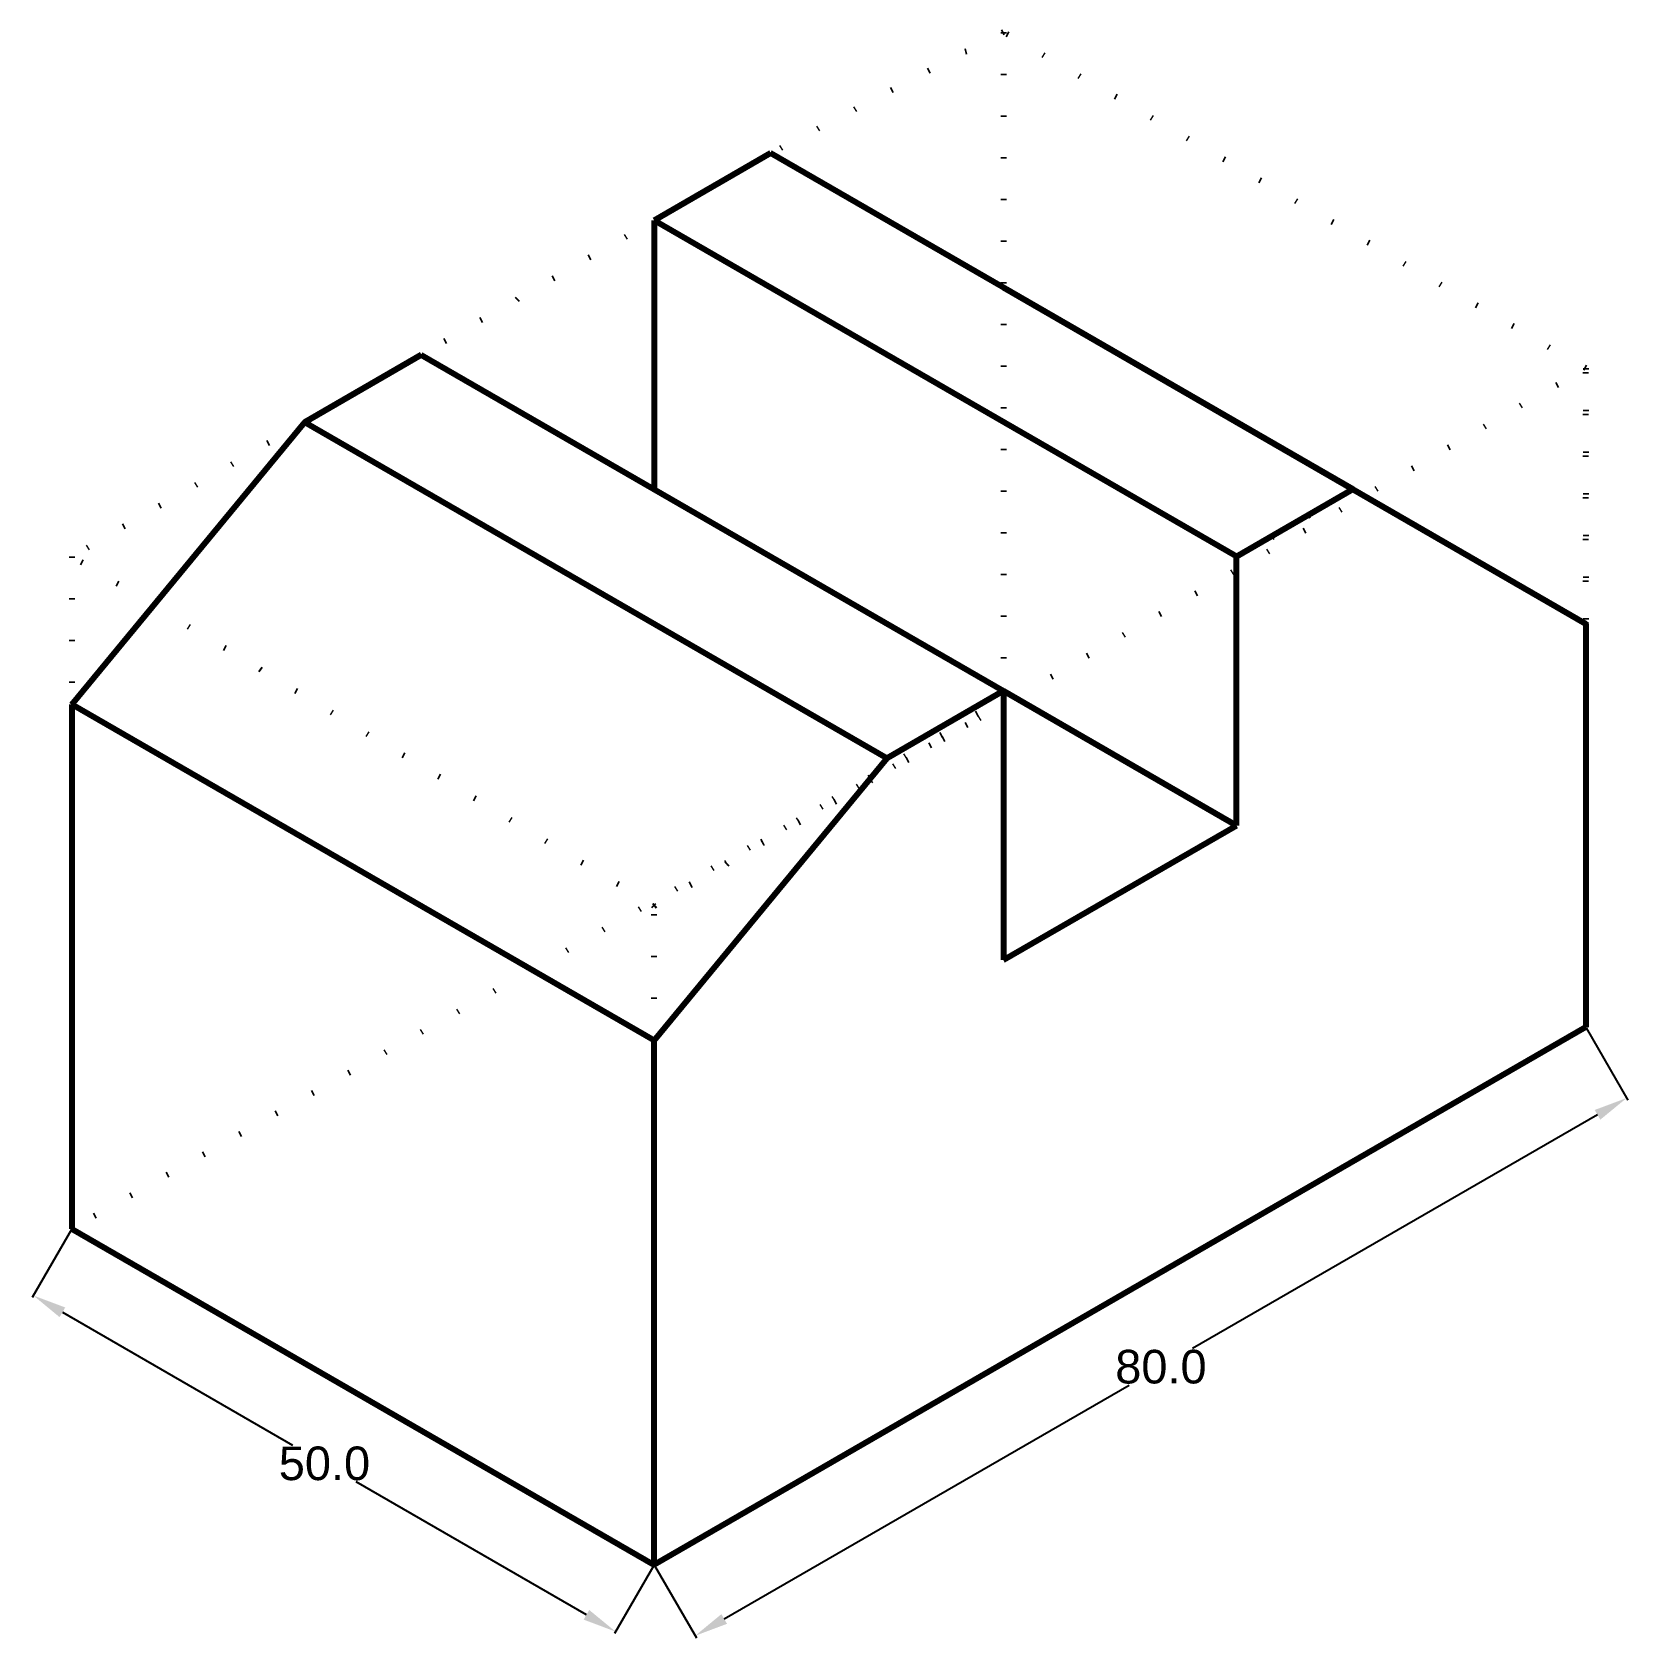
# Model space of a CAD drawing. Header units: millimetres. Extents: x -18 to 101, y 275 to 394.
import ezdxf

# ---------------------------------------------------------------- set-up
doc = ezdxf.new("R2010")
doc.units = ezdxf.units.MM
doc.linetypes.add('ACAD_ISO07W100', pattern=[3, 0, -3])
doc.layers.add('thick continuous', color=7, linetype='Continuous', lineweight=30)
doc.styles.get("Standard").update_dxf_attribs({"font": 'Arial.ttf'})
doc.dimstyles.get("Standard").update_dxf_attribs({"dimtxt": 2.5, "dimasz": 2.5, "dimexe": 0.18, "dimexo": 0.0625, "dimgap": 0.09, "dimtad": 0, "dimtih": 1, "dimtoh": 1, "dimdec": 1, "dimzin": 0, "dimdsep": 46, "dimtxsty": 'Standard', "dimcen": 0.09, "dimadec": 0, "dimazin": 0, "dimtfac": 1, "dimtdec": 1, "dimtofl": 0, "dimtmove": 0, "dimatfit": 3, "dimfxl": 1, "dimtolj": 1, "dimtzin": 0, "dimarcsym": 0})

# ---------------------------------------------------------------- blocks, each defined once
blk = doc.blocks.new('*D2')
at = {"layer": 'Defpoints', "color": 0, "transparency": 16777216}
for p in [(-14.99, 305.38), (28.31, 280.38), (25.44, 275.41)]:
    blk.add_point(p, dxfattribs=at)
at = {"layer": 'thick continuous', "color": 0, "lineweight": -2, "transparency": 16777216}
for p, q in [((-15.03, 305.33), (-17.95, 300.26)), ((-15.7, 299.16), (1.42, 289.28)), ((23.27, 276.66), (6.16, 286.55)), ((28.28, 280.33), (25.35, 275.26))]:
    blk.add_line(p, q, dxfattribs=at)
at = {"layer": 'thick continuous', "color": 0, "transparency": 16777216}
for points in [[(-15.49, 299.52), (-15.91, 298.8), (-17.86, 300.41)], [(23.48, 277.02), (23.07, 276.3), (25.44, 275.41)]]:
    blk.add_solid(points, dxfattribs=at)
at = {"layer": 'thick continuous', "color": 0, "lineweight": 5, "transparency": 16777216, "insert": (3.79, 287.91), "char_height": 2.5, "attachment_point": 5}
blk.add_mtext('\\A1;50.0', dxfattribs=at)
blk = doc.blocks.new('*D3')
at = {"layer": 'Defpoints', "color": 0, "transparency": 16777216}
for p in [(97.59, 320.38), (28.31, 280.38), (31.36, 275.1)]:
    blk.add_point(p, dxfattribs=at)
at = {"layer": 'thick continuous', "color": 0, "lineweight": -2, "transparency": 16777216}
for p, q in [((97.62, 320.33), (100.73, 314.94)), ((98.47, 313.85), (68.36, 296.47)), ((33.52, 276.35), (63.63, 293.73)), ((28.34, 280.33), (31.45, 274.94))]:
    blk.add_line(p, q, dxfattribs=at)
at = {"layer": 'thick continuous', "color": 0, "transparency": 16777216}
for points in [[(98.26, 314.21), (98.68, 313.49), (100.64, 315.1)], [(33.31, 276.71), (33.73, 275.99), (31.36, 275.1)]]:
    blk.add_solid(points, dxfattribs=at)
at = {"layer": 'thick continuous', "color": 0, "lineweight": 5, "transparency": 16777216, "insert": (66, 295.1), "char_height": 2.5, "attachment_point": 5}
blk.add_mtext('\\A1;80.0', dxfattribs=at)

msp = doc.modelspace()

# ---------------------------------------------------------------- linework, layer by layer
at = {"layer": 'thick continuous', "linetype": 'ACAD_ISO07W100', "lineweight": 80}
for p, q in [((54.29, 394.38), (36.97, 385.38)), ((97.59, 369.38), (54.29, 394.38)), ((54.29, 394.38), (54.29, 344.38)), ((36.97, 385.38), (10.99, 370.38)), ((28.31, 329.38), (97.59, 369.38)), ((97.59, 369.38), (97.59, 350.38)), ((97.59, 350.38), (97.59, 369.38)), ((2.33, 365.38), (-14.99, 355.38)), ((71.61, 355.21), (80.27, 360.38)), ((-14.99, 355.38), (-14.99, 344.38)), ((28.31, 329.38), (-14.99, 355.38)), ((54.29, 344.38), (-14.99, 305.38)), ((28.31, 329.38), (54.71, 345.13)), ((28.31, 319.38), (28.31, 329.38))]:
    msp.add_line(p, q, dxfattribs=at)
at = {"layer": 'thick continuous', "lineweight": 80}
for p, q in [((36.97, 385.38), (28.31, 380.38)), ((80.27, 360.38), (36.97, 385.38)), ((71.61, 355.38), (28.31, 380.38)), ((28.31, 380.38), (28.31, 360.38)), ((54.29, 375.38), (97.59, 350.38)), ((2.33, 365.38), (10.99, 370.38)), ((10.99, 370.38), (2.33, 365.38)), ((10.99, 370.38), (54.29, 345.38)), ((-14.99, 344.38), (2.33, 365.38)), ((2.33, 365.38), (45.63, 340.38)), ((71.61, 355.38), (80.27, 360.38)), ((71.61, 335.38), (71.61, 355.38)), ((97.59, 350.38), (97.59, 320.38)), ((54.29, 345.38), (45.63, 340.38)), ((54.29, 345.38), (71.61, 335.38)), ((54.29, 345.38), (54.29, 325.38)), ((-14.99, 344.38), (-14.99, 305.38)), ((28.31, 319.38), (-14.99, 344.38)), ((28.31, 319.38), (45.63, 340.38)), ((54.29, 325.38), (71.61, 335.38)), ((97.59, 320.38), (28.31, 280.38)), ((28.31, 280.38), (28.31, 319.38)), ((28.31, 280.38), (28.31, 319.38)), ((-14.99, 305.38), (28.31, 280.38))]:
    msp.add_line(p, q, dxfattribs=at)

# ---------------------------------------------------------------- dimensions: what is measured, and where the dimension line sits
at = {"layer": 'thick continuous', "lineweight": 5}
for p1, distance, picture, middle in [((97.59, 320.38), 6.1, '*D3', (66, 295.1)), ((-14.99, 305.38), -5.74, '*D2', (3.79, 287.91))]:
    dim = msp.add_aligned_dim(p1=p1, p2=(28.31, 280.38), distance=distance, dimstyle='Standard', dxfattribs=at)
    dim.commit()
    dim.dimension.update_dxf_attribs({"geometry": picture, "text_midpoint": middle})

doc.saveas('drawing.dxf')
